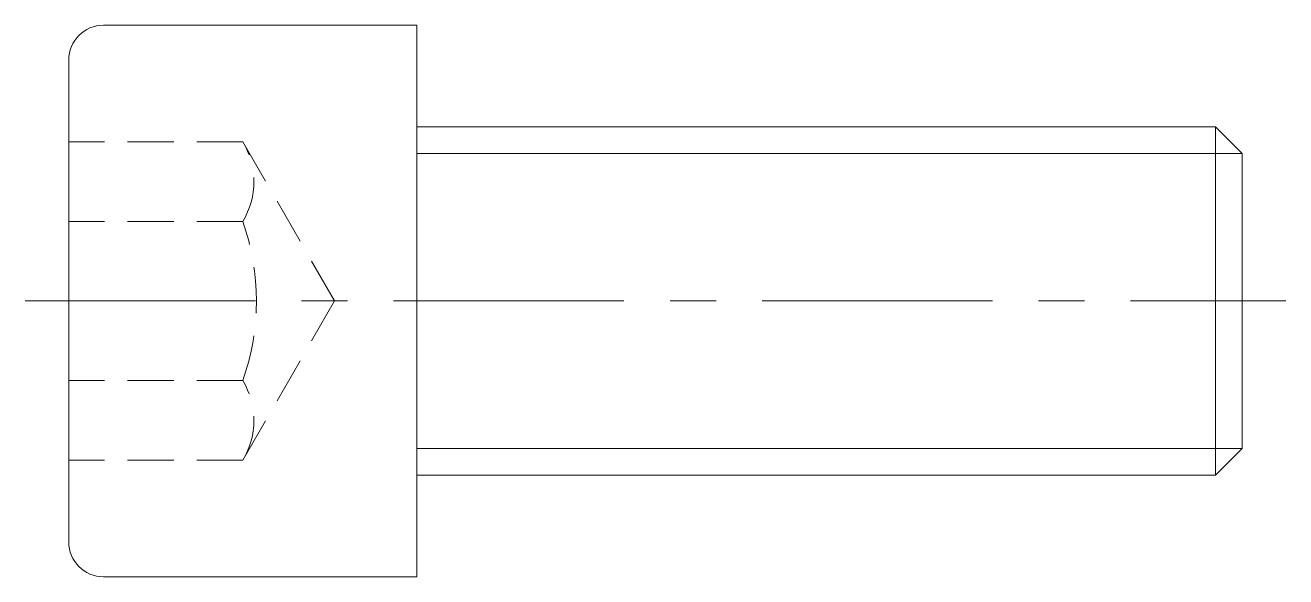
# Model space of a CAD drawing. Header units: millimetres. Extents: x -27 to 59.9, y -19 to 19.
import ezdxf

# ---------------------------------------------------------------- set-up
doc = ezdxf.new("R2010")
doc.units = ezdxf.units.MM
doc.header["$LTSCALE"] = 0.5
doc.linetypes.add('CENTER', pattern=[50.8, 31.75, -6.35, 6.35, -6.35])
doc.linetypes.add('HIDDEN', pattern=[9.525, 6.35, -3.175])
doc.layers.get('0').update_dxf_attribs({"color": 9, "lineweight": 15})

msp = doc.modelspace()

# ---------------------------------------------------------------- linework, layer by layer
at = {"ltscale": 0.5}
for p, q in [((-21.6, 19), (0, 19)), ((0, 19), (0, -19)), ((-24, 16.6), (-24, -16.6)), ((0, 12), (55.061, 12)), ((56.901, 10.16), (55.061, 12)), ((55.061, -12), (55.061, 12)), ((56.901, -10.16), (56.901, 10.16)), ((56.901, -10.16), (55.061, -12)), ((0, -12), (55.061, -12)), ((-21.6, -19), (0, -19))]:
    msp.add_line(p, q, dxfattribs=at)
at = {"color": 8, "linetype": 'HIDDEN'}
for p, q in [((-12.003, 10.97), (-24, 10.97)), ((-5.67, 0), (-12.003, 10.97)), ((-12.003, 5.485), (-24, 5.485)), ((-5.67, 0), (-12.003, -10.97)), ((-12.003, -5.485), (-24, -5.485)), ((-12.003, -10.97), (-24, -10.97))]:
    msp.add_line(p, q, dxfattribs=at)
at = {"color": 5, "ltscale": 0.5}
for p, q in [((0, 10.16), (56.901, 10.16)), ((0, -10.16), (56.901, -10.16))]:
    msp.add_line(p, q, dxfattribs=at)
at = {"color": 1, "linetype": 'CENTER'}
msp.add_line((-27, 0), (59.901, 0), dxfattribs=at)
at = {"ltscale": 0.5}
for centre, start, end in [((-21.6, 16.6), 90, 180), ((-21.6, -16.6), 180, 270)]:
    msp.add_arc(centre, 2.4, start, end, dxfattribs=at)
at = {"color": 8, "linetype": 'HIDDEN'}
for centre, radius, start, end in [((-16.468, 8.227), 5.239, 328.43803, 31.56197), ((-27.477, 0), 16.417, 340.48239, 19.51761), ((-16.468, -8.227), 5.239, 328.43803, 31.56197)]:
    msp.add_arc(centre, radius, start, end, dxfattribs=at)

doc.saveas('drawing.dxf')
